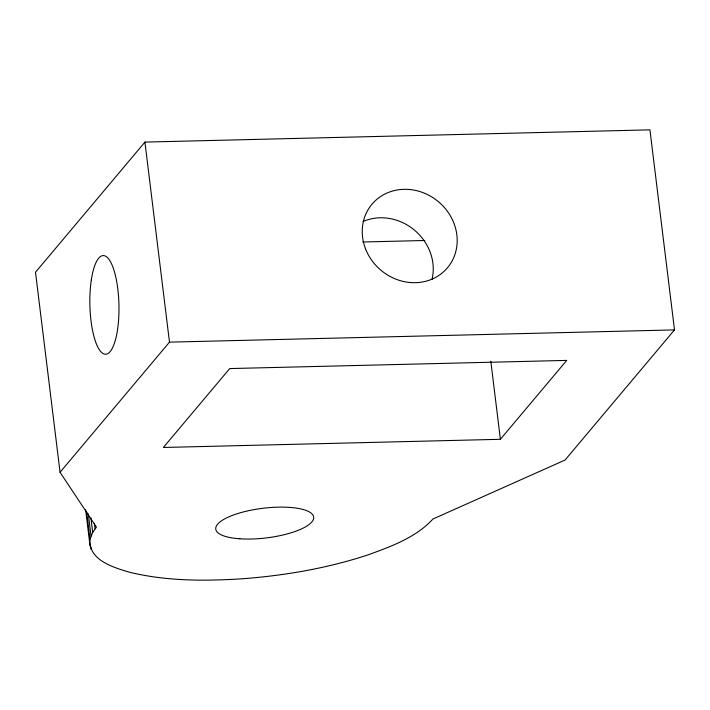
<?xml version="1.0" encoding="UTF-8"?>
<svg xmlns="http://www.w3.org/2000/svg" width="710" height="710" viewBox="0 0 710 710"><rect width="100%" height="100%" fill="white"/><g stroke="black" fill="none" stroke-linecap="round" stroke-linejoin="round"><path stroke-width="1.06" d="M90.001 539.343C88.28 560.385 114.195 567.769 130.187 572.393C167.125 581.286 205.58 581.179 243.281 578.712C285.544 575.437 327.674 568.169 367.993 554.883C391.148 546.478 415.865 537.577 432.949 519.01L565.071 460.036L674.5 329.901L649.934 129.85L144.929 142.098L35.5 272.241L60.066 472.283L96.445 527.166L92.691 532.358L90.001 539.343L86.629 511.866M60.066 472.283L169.486 342.14L144.929 142.098M500.39 439.295L566.74 360.396L229.72 368.57L163.38 447.469L500.39 439.295L490.814 361.257M362.757 241.995L424.837 240.495M169.486 342.14L674.5 329.901M94.386 523.305L95.06 528.808M90.933 518.069L92.691 532.358M88.306 513.889L91.004 535.872M90.862 547.108L91.137 549.309M85.644 509.771L90.064 546.07M363.041 221.511A49.336 44.73 40.1 0 1 414.613 230.271A49.336 44.73 40.1 0 1 431.973 279.598M239.865 538.801A49.336 14.919 -7 0 0 313.696 517.75A49.336 14.919 -7 0 0 240.539 512.718A49.336 14.919 -7 0 0 239.865 538.801M91.333 279.873A49.336 14.528 88.6 0 0 105.373 354.237A49.336 14.528 88.6 0 0 116.52 280.627A49.336 14.528 88.6 0 0 91.333 279.873M365.508 248.775A49.336 44.73 40.1 0 0 446.83 268.504A49.336 44.73 40.1 0 0 416.805 190.715A49.336 44.73 40.1 0 0 365.508 248.775"/></g></svg>
